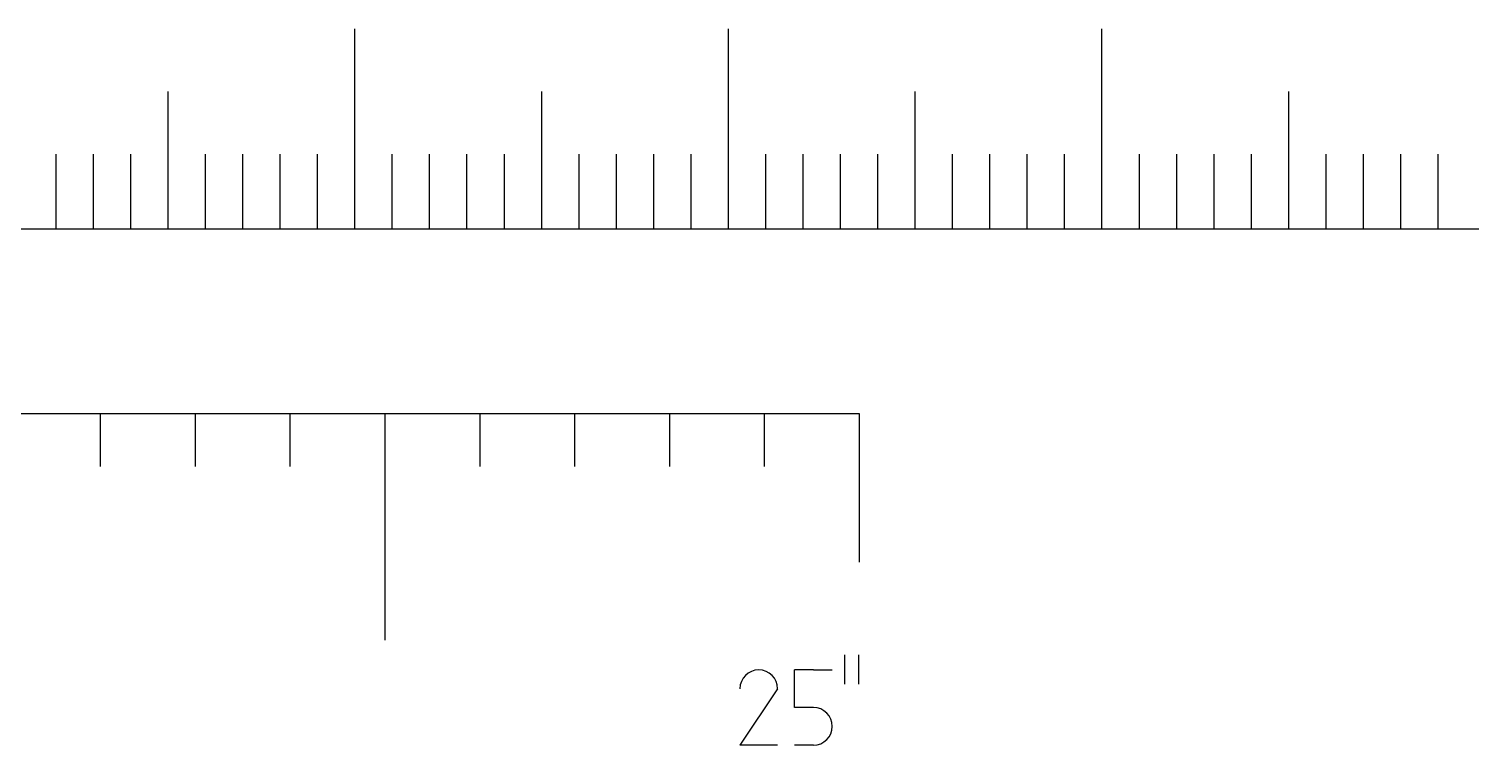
# Model space of a CAD drawing. Extents: x -0.3 to 2.69, y 32.96 to 34.14.
# Drawn here: x 0.131 to 0.5172, y 32.9627 to 33.1545 of the extents above; entities that cross this region are included whole.
import ezdxf

# ---------------------------------------------------------------- set-up
doc = ezdxf.new("R2010")
doc.units = 0
doc.header["$MEASUREMENT"] = 0
doc.layers.get('0').update_dxf_attribs({"linetype": 'CONTINUOUS'})

# ---------------------------------------------------------------- blocks, each defined once
blk = doc.blocks.new('SM')
for p, q in [((50, 4.944833), (50, 10.298567)), ((60, 4.944833), (60, 10.298567)), ((70, 4.944833), (70, 10.298567)), ((45, 4.944833), (45, 8.617329)), ((55, 4.944833), (55, 8.617329)), ((65, 4.944833), (65, 8.617329)), ((75, 4.944833), (75, 8.617329)), ((42, 4.944833), (42, 6.944833)), ((43, 4.944833), (43, 6.944833)), ((44, 4.944833), (44, 6.944833)), ((46, 4.944833), (46, 6.944833)), ((47, 4.944833), (47, 6.944833)), ((48, 4.944833), (48, 6.944833)), ((49, 4.944833), (49, 6.944833)), ((51, 4.944833), (51, 6.944833)), ((52, 4.944833), (52, 6.944833)), ((53, 4.944833), (53, 6.944833)), ((54, 4.944833), (54, 6.944833)), ((56, 4.944833), (56, 6.944833)), ((57, 4.944833), (57, 6.944833)), ((58, 4.944833), (58, 6.944833)), ((59, 4.944833), (59, 6.944833)), ((61, 4.944833), (61, 6.944833)), ((62, 4.944833), (62, 6.944833)), ((63, 4.944833), (63, 6.944833)), ((64, 4.944833), (64, 6.944833)), ((66, 4.944833), (66, 6.944833)), ((67, 4.944833), (67, 6.944833)), ((68, 4.944833), (68, 6.944833)), ((69, 4.944833), (69, 6.944833)), ((71, 4.944833), (71, 6.944833)), ((72, 4.944833), (72, 6.944833)), ((73, 4.944833), (73, 6.944833)), ((74, 4.944833), (74, 6.944833)), ((76, 4.944833), (76, 6.944833)), ((77, 4.944833), (77, 6.944833)), ((78, 4.944833), (78, 6.944833)), ((79, 4.944833), (79, 6.944833)), ((0, 4.944833), (100, 4.944833)), ((0, 0), (63.5, 0)), ((43.18, 0), (43.18, -1.41761)), ((45.72, 0), (45.72, -1.41761)), ((48.26, 0), (48.26, -1.41761)), ((50.8, 0), (50.8, -6.068871)), ((53.34, 0), (53.34, -1.41761)), ((55.88, 0), (55.88, -1.41761)), ((58.42, 0), (58.42, -1.41761)), ((60.96, 0), (60.96, -1.41761)), ((63.5, 0), (63.5, -3.980818)), ((63.106608, -6.462363), (63.106608, -7.248227)), ((63.479945, -6.462363), (63.479945, -7.248227)), ((60.810439, -6.866223), (60.810439, -6.866223)), ((61.769976, -7.874408), (61.769976, -6.866223)), ((62.274069, -6.866223), (61.769976, -6.866223)), ((62.274069, -6.866223), (62.274069, -6.866223)), ((62.274069, -6.866223), (62.778161, -6.866223)), ((61.314531, -7.370316), (60.306346, -8.882593)), ((61.769976, -7.370316), (61.769976, -7.370316)), ((62.274069, -7.874408), (61.769976, -7.874408)), ((62.274069, -7.874408), (62.274069, -7.874408)), ((62.778161, -8.3785), (62.778161, -8.3785)), ((61.314531, -8.882593), (60.306346, -8.882593)), ((60.810439, -8.882593), (60.810439, -8.882593)), ((62.274069, -8.882593), (61.769976, -8.882593)), ((62.274069, -8.882593), (62.274069, -8.882593))]:
    blk.add_line(p, q)
for centre, start, end in [((60.810439, -7.370316), 90, 180), ((60.810439, -7.370316), 0, 90), ((62.274069, -8.3785), 0, 90), ((62.274069, -8.3785), 270, 0)]:
    blk.add_arc(centre, 0.504092, start, end)
blk = doc.blocks.new('RIGHELLO')
at = {"linetype": 'Continuous', "xscale": 0.01, "yscale": 0.01, "zscale": 0.01}
blk.add_blockref('SM', (0.08134, -1.034375), dxfattribs=at)

msp = doc.modelspace()

# ---------------------------------------------------------------- block references
msp.add_blockref('RIGHELLO', (-0.36301, 34.08591, 81.6834))

doc.saveas('drawing.dxf')
